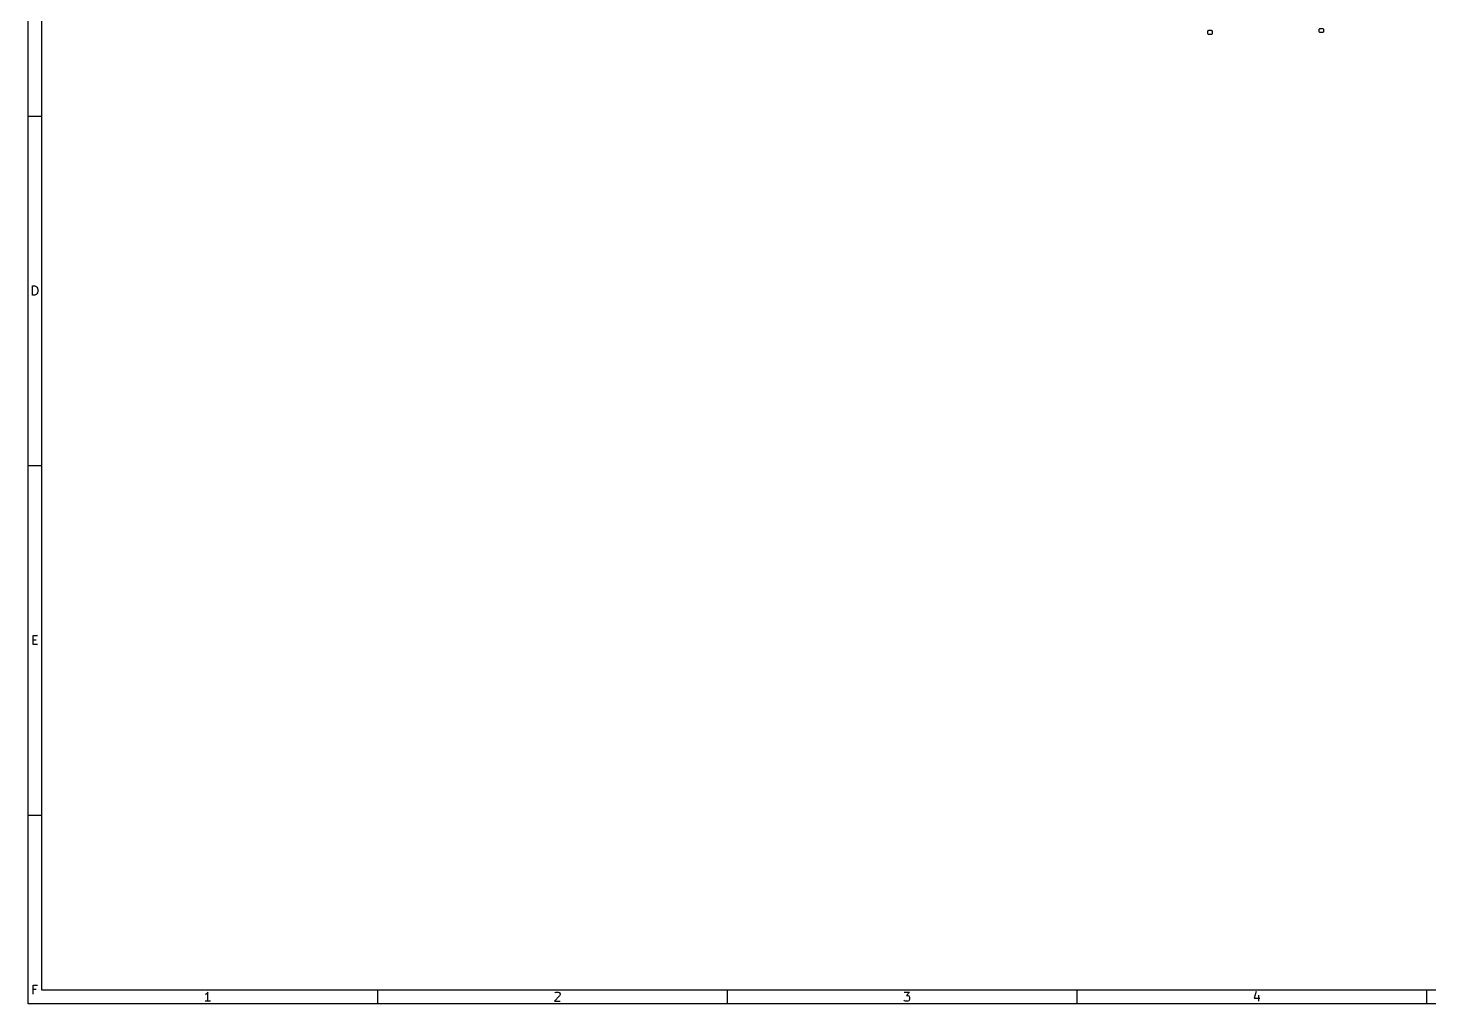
# Model space of a CAD drawing. Extents: x -3.5 to 12.2, y -7.4 to 3.5.
# Drawn here: x -3.54 to 4.34, y -7.36 to -1.87 of the extents above; entities that cross this region are included whole.
import ezdxf

# ---------------------------------------------------------------- set-up
doc = ezdxf.new("R2010")
doc.units = 0
doc.header["$MEASUREMENT"] = 0
doc.layers.add('BLACK', color=7, linetype='CONTINUOUS')

msp = doc.modelspace()

# ---------------------------------------------------------------- linework, layer by layer
at = {"layer": 'BLACK', "linetype": 'CONTINUOUS'}
for p, q in [((-3.5433, -7.3623), (-3.5433, 3.5433)), ((-3.4646, -7.2836), (-3.4646, 3.4646)), ((3.0991, -1.885), (3.0995, -1.8828)), ((3.0991, -1.8966), (3.0991, -1.885)), ((3.0995, -1.8828), (3.1008, -1.8809)), ((3.1008, -1.8809), (3.1027, -1.8796)), ((3.1027, -1.8796), (3.1049, -1.8792)), ((3.1049, -1.8792), (3.1185, -1.8792)), ((3.1185, -1.8792), (3.1207, -1.8796)), ((3.1207, -1.8796), (3.1226, -1.8809)), ((3.1226, -1.8809), (3.1238, -1.8828)), ((3.1238, -1.8828), (3.1243, -1.885)), ((3.1243, -1.885), (3.1243, -1.8966)), ((3.7261, -1.874), (3.7265, -1.8718)), ((3.7261, -1.8856), (3.7261, -1.874)), ((3.7265, -1.8878), (3.7261, -1.8856)), ((3.7265, -1.8718), (3.7278, -1.8699)), ((3.7278, -1.8897), (3.7265, -1.8878)), ((3.7278, -1.8699), (3.7297, -1.8686)), ((3.7297, -1.891), (3.7278, -1.8897)), ((3.7297, -1.8686), (3.7319, -1.8682)), ((3.7319, -1.8914), (3.7297, -1.891)), ((3.7319, -1.8682), (3.7455, -1.8682)), ((3.7455, -1.8914), (3.7319, -1.8914)), ((3.7455, -1.8682), (3.7477, -1.8686)), ((3.7477, -1.891), (3.7455, -1.8914)), ((3.7477, -1.8686), (3.7496, -1.8699)), ((3.7496, -1.8897), (3.7477, -1.891)), ((3.7496, -1.8699), (3.7508, -1.8718)), ((3.7508, -1.8878), (3.7496, -1.8897)), ((3.7508, -1.8718), (3.7513, -1.874)), ((3.7513, -1.8856), (3.7508, -1.8878)), ((3.7513, -1.874), (3.7513, -1.8856)), ((3.0995, -1.8988), (3.0991, -1.8966)), ((3.1008, -1.9007), (3.0995, -1.8988)), ((3.1027, -1.902), (3.1008, -1.9007)), ((3.1049, -1.9024), (3.1027, -1.902)), ((3.1185, -1.9024), (3.1049, -1.9024)), ((3.1207, -1.902), (3.1185, -1.9024)), ((3.1226, -1.9007), (3.1207, -1.902)), ((3.1238, -1.8988), (3.1226, -1.9007)), ((3.1243, -1.8966), (3.1238, -1.8988)), ((-3.5433, -2.3622), (-3.4646, -2.3622)), ((-3.5173, -3.3698), (-3.5173, -3.3186)), ((-3.5173, -3.3186), (-3.5052, -3.3186)), ((-3.5052, -3.3698), (-3.5173, -3.3698)), ((-3.5052, -3.3186), (-3.4978, -3.3211)), ((-3.4978, -3.3674), (-3.5052, -3.3698)), ((-3.4978, -3.3211), (-3.493, -3.326)), ((-3.493, -3.3625), (-3.4978, -3.3674)), ((-3.493, -3.326), (-3.4905, -3.3308)), ((-3.4905, -3.3576), (-3.493, -3.3625)), ((-3.4905, -3.3308), (-3.4881, -3.3406)), ((-3.4881, -3.3479), (-3.4905, -3.3576)), ((-3.4881, -3.3406), (-3.4881, -3.3479)), ((-3.5433, -4.3307), (-3.4646, -4.3307)), ((-3.5149, -5.3383), (-3.5149, -5.2871)), ((-3.5149, -5.2871), (-3.4905, -5.2871)), ((-3.5149, -5.3115), (-3.4978, -5.3115)), ((-3.4905, -5.3383), (-3.5149, -5.3383)), ((-3.5433, -6.2992), (-3.4646, -6.2992)), ((-3.5137, -7.3068), (-3.5137, -7.2557)), ((-3.5137, -7.2557), (-3.4893, -7.2557)), ((-3.4966, -7.28), (-3.5137, -7.28)), ((12.1256, -7.2836), (-3.4646, -7.2836)), ((-2.5405, -7.3073), (-2.5454, -7.3097)), ((-2.5357, -7.3024), (-2.5405, -7.3073)), ((-2.5308, -7.2951), (-2.5357, -7.3024)), ((-2.5308, -7.3463), (-2.5308, -7.2951)), ((-1.5748, -7.2836), (-1.5748, -7.3623)), ((-0.5501, -7.317), (-0.5794, -7.3463)), ((-0.5769, -7.3), (-0.5745, -7.2975)), ((-0.5745, -7.2975), (-0.5696, -7.2951)), ((-0.5696, -7.2951), (-0.5574, -7.2951)), ((-0.5574, -7.2951), (-0.5525, -7.2975)), ((-0.5525, -7.2975), (-0.5501, -7.3)), ((-0.5501, -7.3), (-0.5477, -7.3049)), ((-0.5477, -7.3097), (-0.5501, -7.317)), ((-0.5477, -7.3049), (-0.5477, -7.3097)), ((0.3937, -7.2836), (0.3937, -7.3623)), ((1.3891, -7.2951), (1.4208, -7.2951)), ((1.4208, -7.2951), (1.4038, -7.3146)), ((1.4038, -7.3146), (1.4111, -7.3146)), ((1.4111, -7.3146), (1.416, -7.317)), ((1.416, -7.317), (1.4184, -7.3195)), ((1.4184, -7.3195), (1.4208, -7.3244)), ((1.4208, -7.3244), (1.4208, -7.3365)), ((2.3622, -7.2836), (2.3622, -7.3623)), ((3.3723, -7.2927), (3.3601, -7.3292)), ((3.3601, -7.3292), (3.3918, -7.3292)), ((3.3845, -7.3122), (3.3845, -7.3463)), ((4.3307, -7.2836), (4.3307, -7.3623)), ((12.2043, -7.3623), (-3.5433, -7.3623)), ((-2.5162, -7.3463), (-2.5454, -7.3463)), ((-0.5794, -7.3463), (-0.5477, -7.3463)), ((1.3916, -7.3439), (1.3891, -7.3414)), ((1.3965, -7.3463), (1.3916, -7.3439)), ((1.4111, -7.3463), (1.3965, -7.3463)), ((1.416, -7.3439), (1.4111, -7.3463)), ((1.4184, -7.3414), (1.416, -7.3439)), ((1.4208, -7.3365), (1.4184, -7.3414))]:
    msp.add_line(p, q, dxfattribs=at)

doc.saveas('drawing.dxf')
